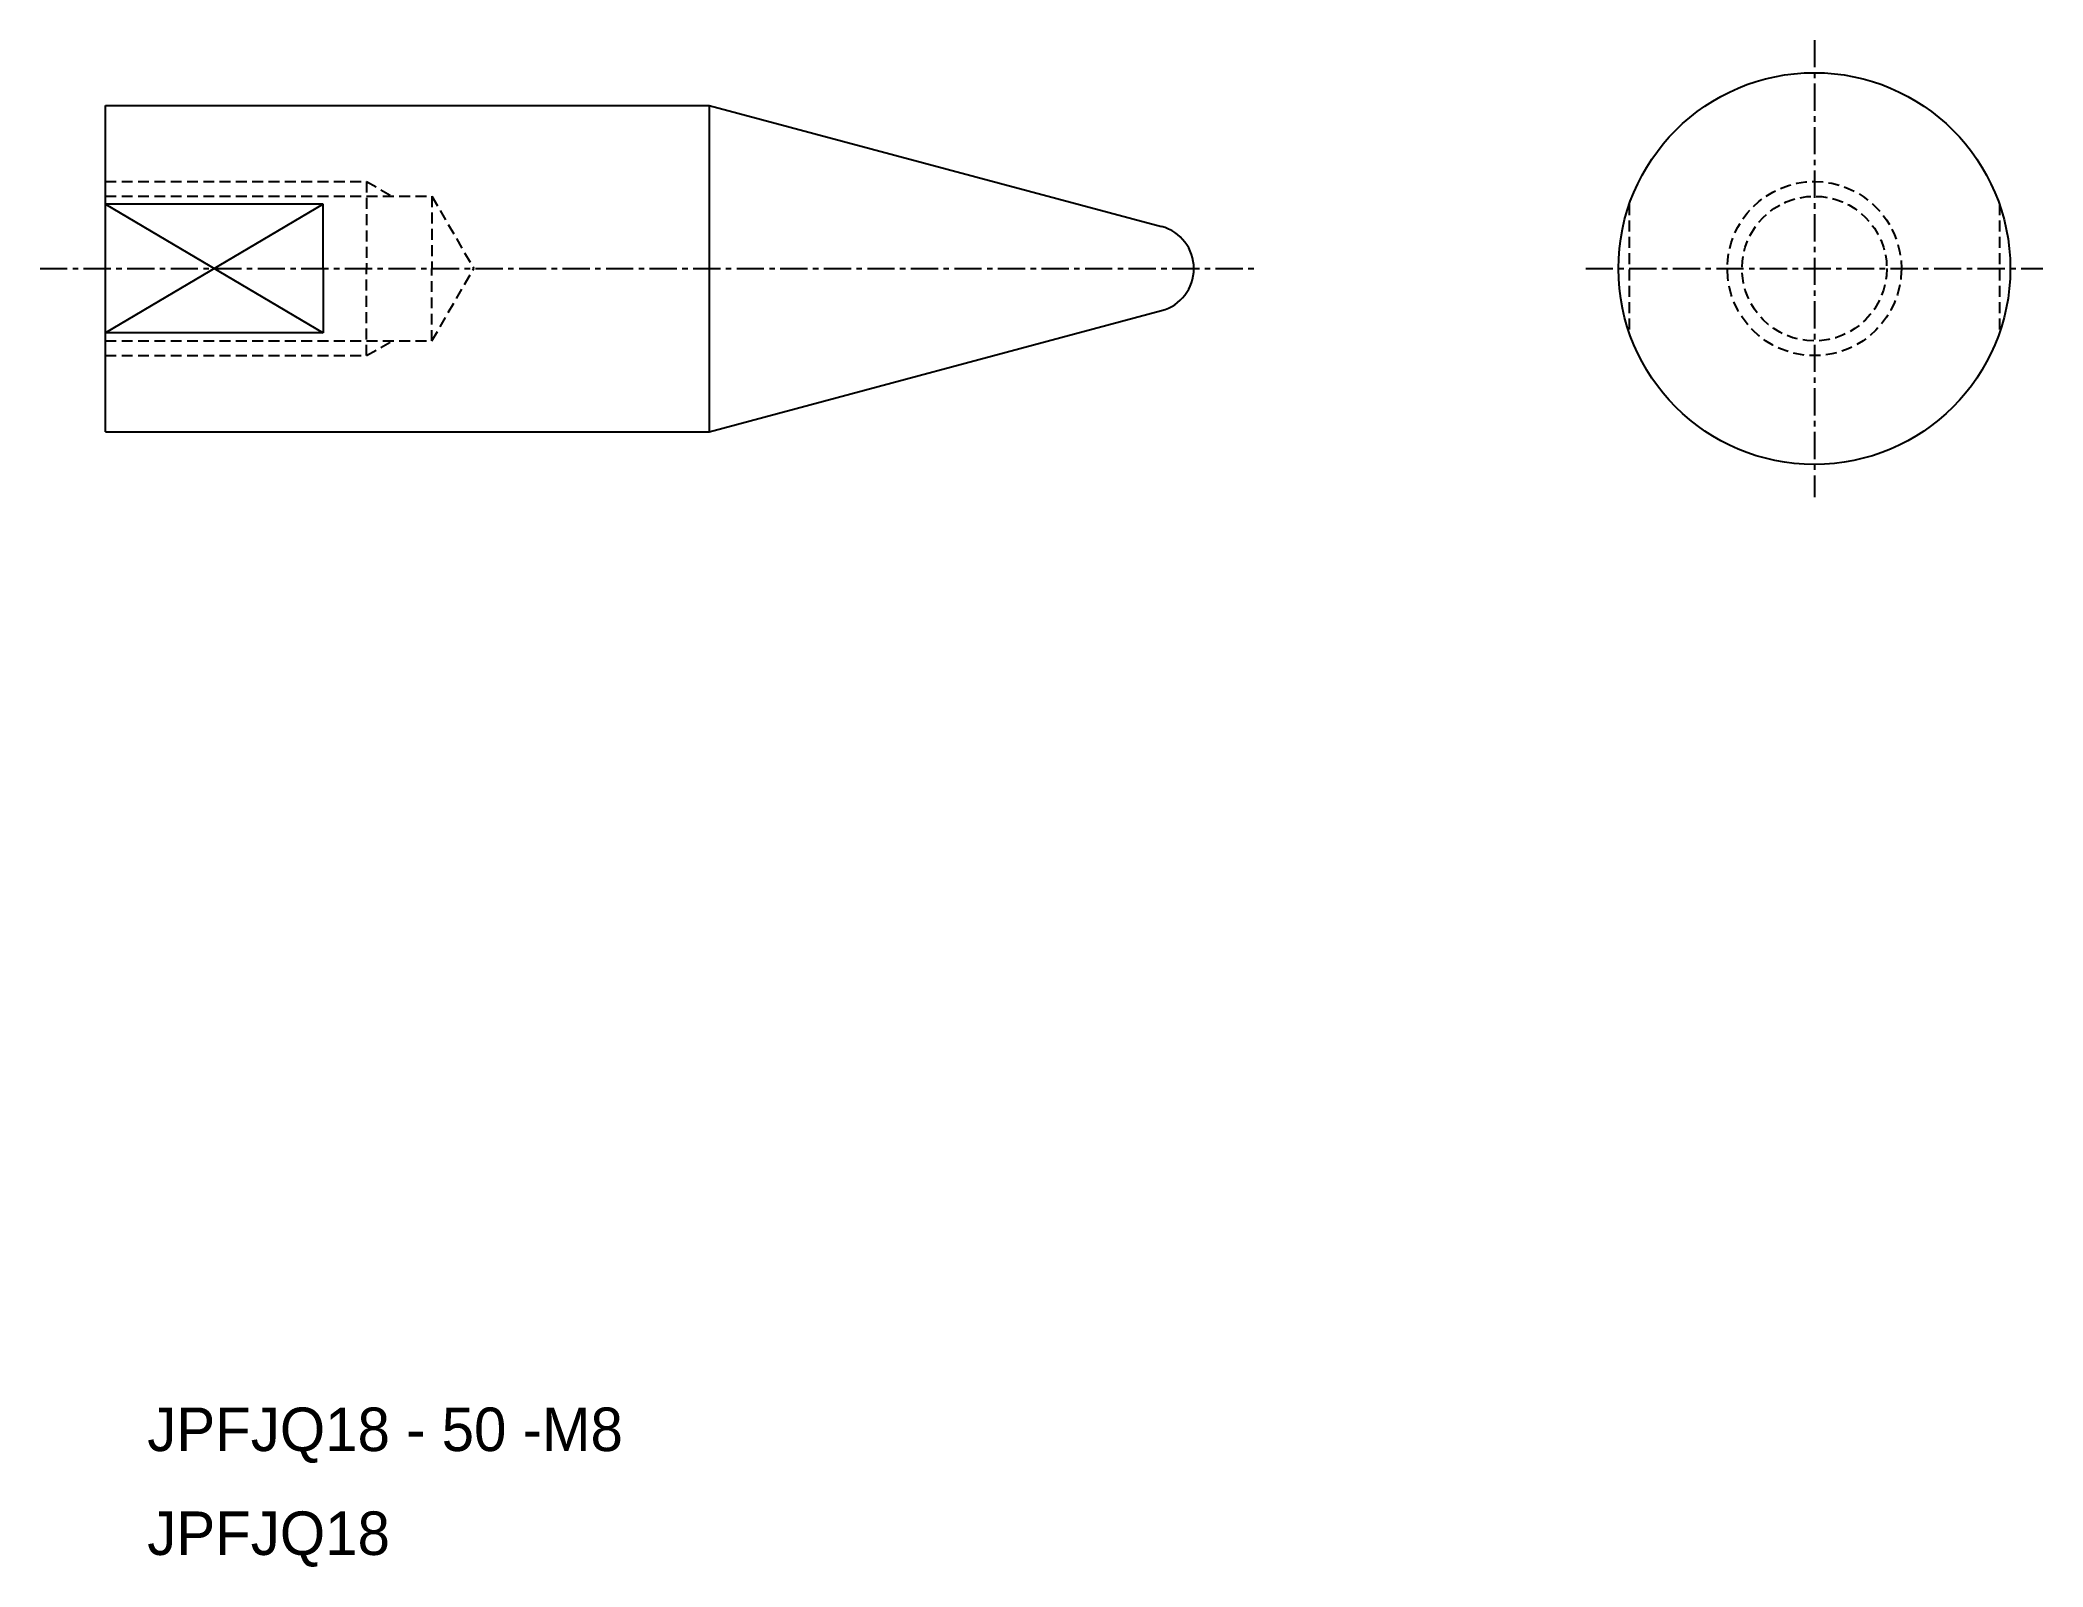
# Model space of a CAD drawing. Extents: x 270.5 to 362.5, y 155.1 to 225.3.
import ezdxf

# ---------------------------------------------------------------- set-up
doc = ezdxf.new("R2010")
doc.units = 0
doc.linetypes.add('CENTER', pattern=[2, 1.25, -0.25, 0.25, -0.25])
doc.linetypes.add('DASHED', pattern=[0.75, 0.5, -0.25])
doc.layers.get('0').update_dxf_attribs({"linetype": 'CONTINUOUS'})
doc.layers.add('CENTER', color=1, linetype='CENTER')

msp = doc.modelspace()

# ---------------------------------------------------------------- linework, layer by layer
at = {"color": 7, "linetype": 'CONTINUOUS'}
for p, q in [((273.472, 207.267), (273.472, 222.267)), ((273.472, 222.267), (301.209, 222.267)), ((301.209, 222.267), (321.99, 216.699)), ((301.209, 222.267), (301.209, 207.267)), ((273.472, 217.725), (283.472, 211.809)), ((283.472, 217.725), (273.472, 211.809)), ((283.472, 217.725), (273.472, 217.725)), ((283.472, 214.767), (283.472, 217.725)), ((283.472, 214.767), (283.472, 211.809)), ((301.209, 207.267), (321.99, 212.835)), ((283.472, 211.809), (273.472, 211.809)), ((273.472, 207.267), (301.209, 207.267))]:
    msp.add_line(p, q, dxfattribs=at)
at = {"color": 3, "linetype": 'DASHED'}
for p, q in [((273.472, 218.767), (285.472, 218.767)), ((273.472, 218.091), (288.472, 218.091)), ((285.472, 218.767), (285.472, 214.767)), ((285.472, 218.767), (286.644, 218.091)), ((288.472, 218.091), (288.472, 214.767)), ((288.472, 218.091), (290.391, 214.767)), ((343.472, 217.725), (343.472, 211.809)), ((360.472, 217.725), (360.472, 211.809)), ((285.472, 210.767), (285.472, 214.767)), ((288.472, 211.444), (290.391, 214.767)), ((288.472, 211.444), (288.472, 214.767)), ((273.472, 211.444), (288.472, 211.444)), ((273.472, 210.767), (285.472, 210.767)), ((285.472, 210.767), (286.644, 211.444))]:
    msp.add_line(p, q, dxfattribs=at)
at = {"color": 7, "linetype": 'CONTINUOUS'}
msp.add_circle((351.972, 214.767), 9, dxfattribs=at)
at = {"color": 3, "linetype": 'DASHED'}
for radius in [4, 3.324]:
    msp.add_circle((351.972, 214.767), radius, dxfattribs=at)
at = {"color": 7, "linetype": 'CONTINUOUS'}
msp.add_arc((321.472, 214.767), 2, 285, 75, dxfattribs=at)
at = {"layer": 'CENTER', "color": 1, "linetype": 'CENTER'}
for p, q in [((351.972, 225.267), (351.972, 204.267)), ((270.472, 214.767), (326.472, 214.767)), ((341.472, 214.767), (362.472, 214.767))]:
    msp.add_line(p, q, dxfattribs=at)

# ---------------------------------------------------------------- texts
at = {"color": 7, "linetype": 'CONTINUOUS'}
for s, p in [('JPFJQ18 - 50 -M8', (275.396, 160.44)), ('JPFJQ18', (275.396, 155.666))]:
    msp.add_text(s, height=2, dxfattribs=at).set_placement(p)

doc.saveas('drawing.dxf')
